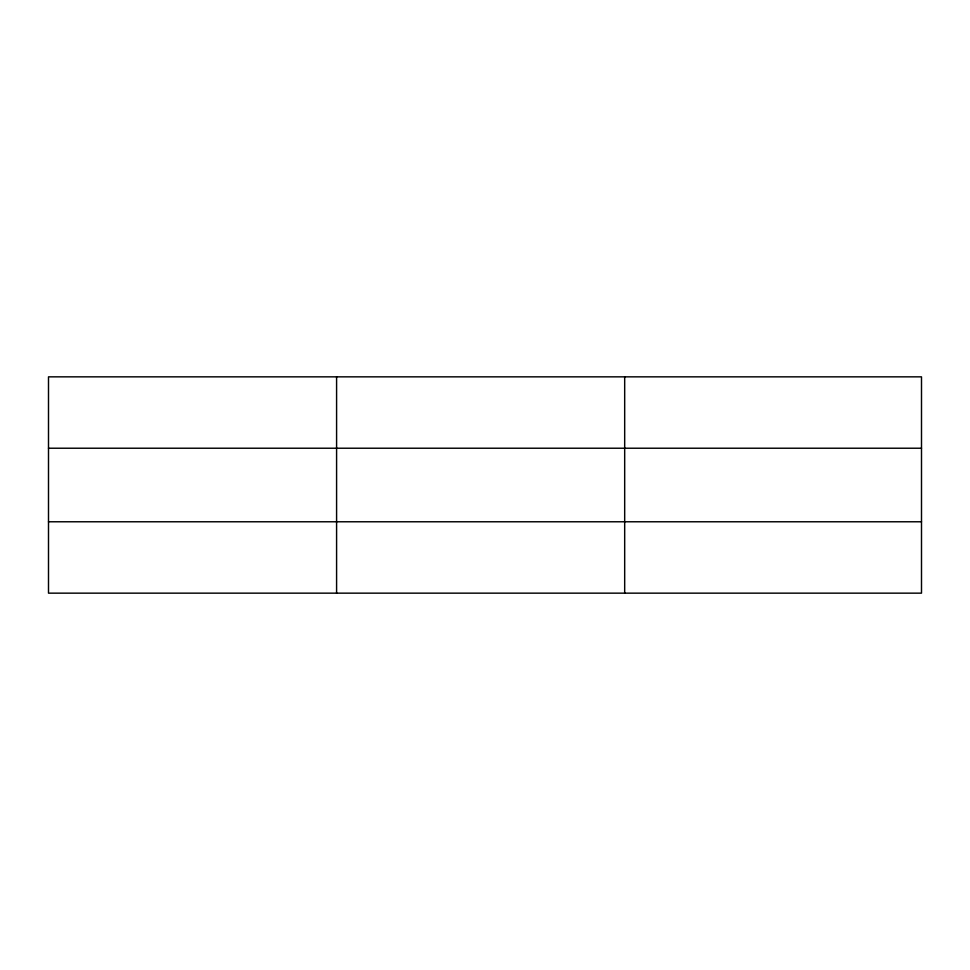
<?xml version="1.0" encoding="UTF-8"?>
<svg xmlns="http://www.w3.org/2000/svg" width="970" height="970" viewBox="0 0 970 970"><rect width="100%" height="100%" fill="white"/><g stroke="black" fill="none" stroke-linecap="round" stroke-linejoin="round"><path stroke-width="1.45" d="M336.59 593.155L336.59 376.845M624.68 593.155L624.68 376.845M921.5 521.775L921.5 593.155L48.5 593.155L48.5 376.845L921.5 376.845L921.5 521.775L48.5 521.775M48.5 448.225L921.5 448.225"/></g></svg>
